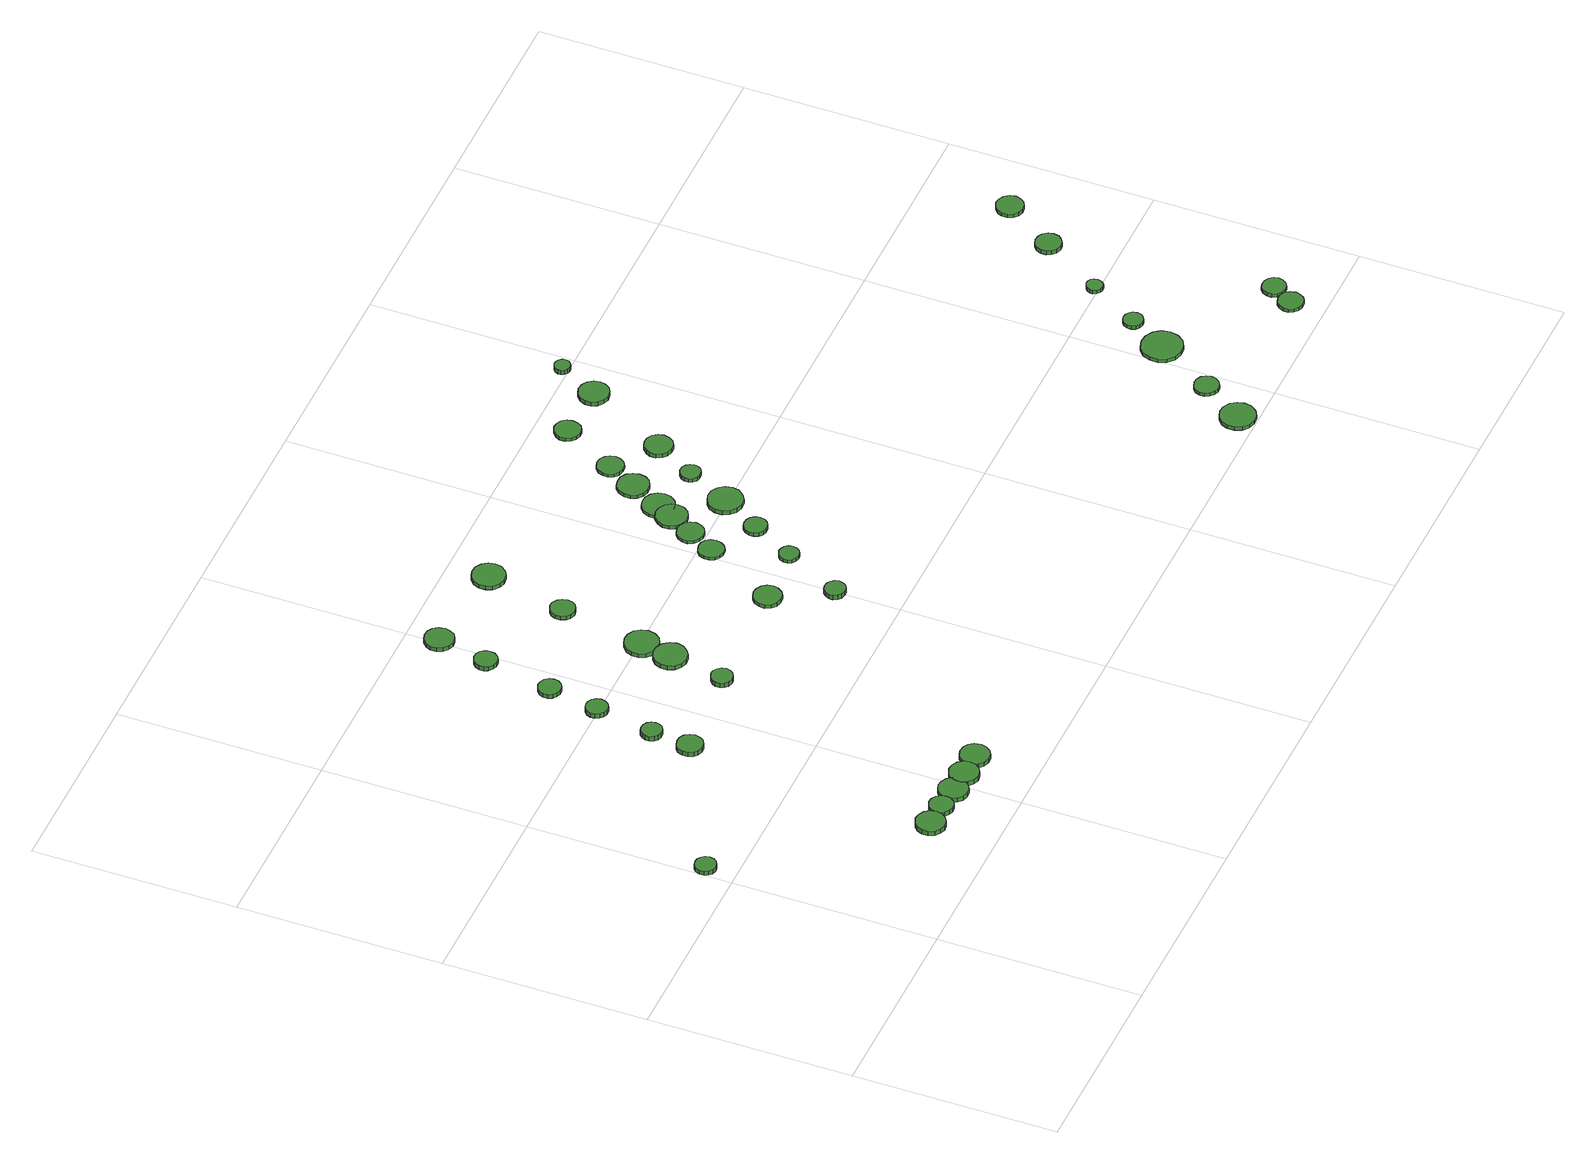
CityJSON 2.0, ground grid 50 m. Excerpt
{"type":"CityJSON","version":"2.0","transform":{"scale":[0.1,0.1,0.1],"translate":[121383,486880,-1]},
"CityObjects":{
"tree1":{"type":"SolitaryVegetationObject","attributes":{"function":"something"},"geometry":[{"type":"MultiSurface","lod":"1","boundaries":[[[0,1,2,3,4,5,6,7,8,9,10,11,12,13,14]],[[15,16,17,18,19,20,21,22,23,24,25,26,27,28,29]],[[0,29,28,1]],[[1,28,27,2]],[[2,27,26,3]],[[3,26,25,4]],[[4,25,24,5]],[[5,24,23,6]],[[6,23,22,7]],[[7,22,21,8]],[[8,21,20,9]],[[9,20,19,10]],[[10,19,18,11]],[[11,18,17,12]],[[12,17,16,13]],[[13,16,15,14]],[[14,15,29,0]]]}]},
"tree2":{"type":"SolitaryVegetationObject","attributes":{"function":"something"},"geometry":[{"type":"MultiSurface","lod":"1","boundaries":[[[30,31,32,33,34,35,36,37,38,39,40,41,42,43,44]],[[45,46,47,48,49,50,51,52,53,54,55,56,57,58,59]],[[30,59,58,31]],[[31,58,57,32]],[[32,57,56,33]],[[33,56,55,34]],[[34,55,54,35]],[[35,54,53,36]],[[36,53,52,37]],[[37,52,51,38]],[[38,51,50,39]],[[39,50,49,40]],[[40,49,48,41]],[[41,48,47,42]],[[42,47,46,43]],[[43,46,45,44]],[[44,45,59,30]]]}]},
"tree3":{"type":"SolitaryVegetationObject","attributes":{"function":"something"},"geometry":[{"type":"MultiSurface","lod":"1","boundaries":[[[60,61,62,63,64,65,66,67,68,69,70,71,72,73,74]],[[75,76,77,78,79,80,81,82,83,84,85,86,87,88,89]],[[60,89,88,61]],[[61,88,87,62]],[[62,87,86,63]],[[63,86,85,64]],[[64,85,84,65]],[[65,84,83,66]],[[66,83,82,67]],[[67,82,81,68]],[[68,81,80,69]],[[69,80,79,70]],[[70,79,78,71]],[[71,78,77,72]],[[72,77,76,73]],[[73,76,75,74]],[[74,75,89,60]]]}]},
"tree4":{"type":"SolitaryVegetationObject","attributes":{"function":"something"},"geometry":[{"type":"MultiSurface","lod":"1","boundaries":[[[90,91,92,93,94,95,96,97,98,99,100,101,102,103,104]],[[105,106,107,108,109,110,111,112,113,114,115,116,117,118,119]],[[90,119,118,91]],[[91,118,117,92]],[[92,117,116,93]],[[93,116,115,94]],[[94,115,114,95]],[[95,114,113,96]],[[96,113,112,97]],[[97,112,111,98]],[[98,111,110,99]],[[99,110,109,100]],[[100,109,108,101]],[[101,108,107,102]],[[102,107,106,103]],[[103,106,105,104]],[[104,105,119,90]]]}]},
"tree5":{"type":"SolitaryVegetationObject","attributes":{"function":"something"},"geometry":[{"type":"MultiSurface","lod":"1","boundaries":[[[120,121,122,123,124,125,126,127,128,129,130,131,132,133,134]],[[135,136,137,138,139,140,141,142,143,144,145,146,147,148,149]],[[120,149,148,121]],[[121,148,147,122]],[[122,147,146,123]],[[123,146,145,124]],[[124,145,144,125]],[[125,144,143,126]],[[126,143,142,127]],[[127,142,141,128]],[[128,141,140,129]],[[129,140,139,130]],[[130,139,138,131]],[[131,138,137,132]],[[132,137,136,133]],[[133,136,135,134]],[[134,135,149,120]]]}]},
"tree6":{"type":"SolitaryVegetationObject","attributes":{"function":"something"},"geometry":[{"type":"MultiSurface","lod":"1","boundaries":[[[150,151,152,153,154,155,156,157,158,159,160,161,162,163,164]],[[165,166,167,168,169,170,171,172,173,174,175,176,177,178,179]],[[150,179,178,151]],[[151,178,177,152]],[[152,177,176,153]],[[153,176,175,154]],[[154,175,174,155]],[[155,174,173,156]],[[156,173,172,157]],[[157,172,171,158]],[[158,171,170,159]],[[159,170,169,160]],[[160,169,168,161]],[[161,168,167,162]],[[162,167,166,163]],[[163,166,165,164]],[[164,165,179,150]]]}]},
"tree7":{"type":"SolitaryVegetationObject","attributes":{"function":"something"},"geometry":[{"type":"MultiSurface","lod":"1","boundaries":[[[180,181,182,183,184,185,186,187,188,189,190,191,192,193,194]],[[195,196,197,198,199,200,201,202,203,204,205,206,207,208,209]],[[180,209,208,181]],[[181,208,207,182]],[[182,207,206,183]],[[183,206,205,184]],[[184,205,204,185]],[[185,204,203,186]],[[186,203,202,187]],[[187,202,201,188]],[[188,201,200,189]],[[189,200,199,190]],[[190,199,198,191]],[[191,198,197,192]],[[192,197,196,193]],[[193,196,195,194]],[[194,195,209,180]]]}]},
"tree8":{"type":"SolitaryVegetationObject","attributes":{"function":"something"},"geometry":[{"type":"MultiSurface","lod":"1","boundaries":[[[210,211,212,213,214,215,216,217,218,219,220,221,222,223,224]],[[225,226,227,228,229,230,231,232,233,234,235,236,237,238,239]],[[210,239,238,211]],[[211,238,237,212]],[[212,237,236,213]],[[213,236,235,214]],[[214,235,234,215]],[[215,234,233,216]],[[216,233,232,217]],[[217,232,231,218]],[[218,231,230,219]],[[219,230,229,220]],[[220,229,228,221]],[[221,228,227,222]],[[222,227,226,223]],[[223,226,225,224]],[[224,225,239,210]]]}]},
"tree9":{"type":"SolitaryVegetationObject","attributes":{"function":"something"},"geometry":[{"type":"MultiSurface","lod":"1","boundaries":[[[240,241,242,243,244,245,246,247,248,249,250,251,252,253,254]],[[255,256,257,258,259,260,261,262,263,264,265,266,267,268,269]],[[240,269,268,241]],[[241,268,267,242]],[[242,267,266,243]],[[243,266,265,244]],[[244,265,264,245]],[[245,264,263,246]],[[246,263,262,247]],[[247,262,261,248]],[[248,261,260,249]],[[249,260,259,250]],[[250,259,258,251]],[[251,258,257,252]],[[252,257,256,253]],[[253,256,255,254]],[[254,255,269,240]]]}]},
"tree10":{"type":"SolitaryVegetationObject","attributes":{"function":"something"},"geometry":[{"type":"MultiSurface","lod":"1","boundaries":[[[270,271,272,273,274,275,276,277,278,279,280,281,282,283,284]],[[285,286,287,288,289,290,291,292,293,294,295,296,297,298,299]],[[270,299,298,271]],[[271,298,297,272]],[[272,297,296,273]],[[273,296,295,274]],[[274,295,294,275]],[[275,294,293,276]],[[276,293,292,277]],[[277,292,291,278]],[[278,291,290,279]],[[279,290,289,280]],[[280,289,288,281]],[[281,288,287,282]],[[282,287,286,283]],[[283,286,285,284]],[[284,285,299,270]]]}]},
"tree11":{"type":"SolitaryVegetationObject","attributes":{"function":"something"},"geometry":[{"type":"MultiSurface","lod":"1","boundaries":[[[300,301,302,303,304,305,306,307,308,309,310,311,312,313,314]],[[315,316,317,318,319,320,321,322,323,324,325,326,327,328,329]],[[300,329,328,301]],[[301,328,327,302]],[[302,327,326,303]],[[303,326,325,304]],[[304,325,324,305]],[[305,324,323,306]],[[306,323,322,307]],[[307,322,321,308]],[[308,321,320,309]],[[309,320,319,310]],[[310,319,318,311]],[[311,318,317,312]],[[312,317,316,313]],[[313,316,315,314]],[[314,315,329,300]]]}]},
"tree12":{"type":"SolitaryVegetationObject","attributes":{"function":"something"},"geometry":[{"type":"MultiSurface","lod":"1","boundaries":[[[330,331,332,333,334,335,336,337,338,339,340,341,342,343,344]],[[345,346,347,348,349,350,351,352,353,354,355,356,357,358,359]],[[330,359,358,331]],[[331,358,357,332]],[[332,357,356,333]],[[333,356,355,334]],[[334,355,354,335]],[[335,354,353,336]],[[336,353,352,337]],[[337,352,351,338]],[[338,351,350,339]],[[339,350,349,340]],[[340,349,348,341]],[[341,348,347,342]],[[342,347,346,343]],[[343,346,345,344]],[[344,345,359,330]]]}]},
"tree13":{"type":"SolitaryVegetationObject","attributes":{"function":"something"},"geometry":[{"type":"MultiSurface","lod":"1","boundaries":[[[360,361,362,363,364,365,366,367,368,369,370,371,372,373,374]],[[375,376,377,378,379,380,381,382,383,384,385,386,387,388,389]],[[360,389,388,361]],[[361,388,387,362]],[[362,387,386,363]],[[363,386,385,364]],[[364,385,384,365]],[[365,384,383,366]],[[366,383,382,367]],[[367,382,381,368]],[[368,381,380,369]],[[369,380,379,370]],[[370,379,378,371]],[[371,378,377,372]],[[372,377,376,373]],[[373,376,375,374]],[[374,375,389,360]]]}]},
"tree14":{"type":"SolitaryVegetationObject","attributes":{"function":"something"},"geometry":[{"type":"MultiSurface","lod":"1","boundaries":[[[390,391,392,393,394,395,396,397,398,399,400,401,402,403,404]],[[405,406,407,408,409,410,411,412,413,414,415,416,417,418,419]],[[390,419,418,391]],[[391,418,417,392]],[[392,417,416,393]],[[393,416,415,394]],[[394,415,414,395]],[[395,414,413,396]],[[396,413,412,397]],[[397,412,411,398]],[[398,411,410,399]],[[399,410,409,400]],[[400,409,408,401]],[[401,408,407,402]],[[402,407,406,403]],[[403,406,405,404]],[[404,405,419,390]]]}]},
"tree15":{"type":"SolitaryVegetationObject","attributes":{"function":"something"},"geometry":[{"type":"MultiSurface","lod":"1","boundaries":[[[420,421,422,423,424,425,426,427,428,429,430,431,432,433,434]],[[435,436,437,438,439,440,441,442,443,444,445,446,447,448,449]],[[420,449,448,421]],[[421,448,447,422]],[[422,447,446,423]],[[423,446,445,424]],[[424,445,444,425]],[[425,444,443,426]],[[426,443,442,427]],[[427,442,441,428]],[[428,441,440,429]],[[429,440,439,430]],[[430,439,438,431]],[[431,438,437,432]],[[432,437,436,433]],[[433,436,435,434]],[[434,435,449,420]]]}]},
"tree16":{"type":"SolitaryVegetationObject","attributes":{"function":"something"},"geometry":[{"type":"MultiSurface","lod":"1","boundaries":[[[450,451,452,453,454,455,456,457,458,459,460,461,462,463,464]],[[465,466,467,468,469,470,471,472,473,474,475,476,477,478,479]],[[450,479,478,451]],[[451,478,477,452]],[[452,477,476,453]],[[453,476,475,454]],[[454,475,474,455]],[[455,474,473,456]],[[456,473,472,457]],[[457,472,471,458]],[[458,471,470,459]],[[459,470,469,460]],[[460,469,468,461]],[[461,468,467,462]],[[462,467,466,463]],[[463,466,465,464]],[[464,465,479,450]]]}]},
"tree17":{"type":"SolitaryVegetationObject","attributes":{"function":"something"},"geometry":[{"type":"MultiSurface","lod":"1","boundaries":[[[480,481,482,483,484,485,486,487,488,489,490,491,492,493,494]],[[495,496,497,498,499,500,501,502,503,504,505,506,507,508,509]],[[480,509,508,481]],[[481,508,507,482]],[[482,507,506,483]],[[483,506,505,484]],[[484,505,504,485]],[[485,504,503,486]],[[486,503,502,487]],[[487,502,501,488]],[[488,501,500,489]],[[489,500,499,490]],[[490,499,498,491]],[[491,498,497,492]],[[492,497,496,493]],[[493,496,495,494]],[[494,495,509,480]]]}]},
"tree18":{"type":"SolitaryVegetationObject","attributes":{"function":"something"},"geometry":[{"type":"MultiSurface","lod":"1","boundaries":[[[510,511,512,513,514,515,516,517,518,519,520,521,522,523,524]],[[525,526,527,528,529,530,531,532,533,534,535,536,537,538,539]],[[510,539,538,511]],[[511,538,537,512]],[[512,537,536,513]],[[513,536,535,514]],[[514,535,534,515]],[[515,534,533,516]],[[516,533,532,517]],[[517,532,531,518]],[[518,531,530,519]],[[519,530,529,520]],[[520,529,528,521]],[[521,528,527,522]],[[522,527,526,523]],[[523,526,525,524]],[[524,525,539,510]]]}]},
"tree19":{"type":"SolitaryVegetationObject","attributes":{"function":"something"},"geometry":[{"type":"MultiSurface","lod":"1","boundaries":[[[540,541,542,543,544,545,546,547,548,549,550,551,552,553,554]],[[555,556,557,558,559,560,561,562,563,564,565,566,567,568,569]],[[540,569,568,541]],[[541,568,567,542]],[[542,567,566,543]],[[543,566,565,544]],[[544,565,564,545]],[[545,564,563,546]],[[546,563,562,547]],[[547,562,561,548]],[[548,561,560,549]],[[549,560,559,550]],[[550,559,558,551]],[[551,558,557,552]],[[552,557,556,553]],[[553,556,555,554]],[[554,555,569,540]]]}]},
"tree20":{"type":"SolitaryVegetationObject","attributes":{"function":"something"},"geometry":[{"type":"MultiSurface","lod":"1","boundaries":[[[570,571,572,573,574,575,576,577,578,579,580,581,582,583,584]],[[585,586,587,588,589,590,591,592,593,594,595,596,597,598,599]],[[570,599,598,571]],[[571,598,597,572]],[[572,597,596,573]],[[573,596,595,574]],[[574,595,594,575]],[[575,594,593,576]],[[576,593,592,577]],[[577,592,591,578]],[[578,591,590,579]],[[579,590,589,580]],[[580,589,588,581]],[[581,588,587,582]],[[582,587,586,583]],[[583,586,585,584]],[[584,585,599,570]]]}]},
"tree21":{"type":"SolitaryVegetationObject","attributes":{"function":"something"},"geometry":[{"type":"MultiSurface","lod":"1","boundaries":[[[600,601,602,603,604,605,606,607,608,609,610,611,612,613,614]],[[615,616,617,618,619,620,621,622,623,624,625,626,627,628,629]],[[600,629,628,601]],[[601,628,627,602]],[[602,627,626,603]],[[603,626,625,604]],[[604,625,624,605]],[[605,624,623,606]],[[606,623,622,607]],[[607,622,621,608]],[[608,621,620,609]],[[609,620,619,610]],[[610,619,618,611]],[[611,618,617,612]],[[612,617,616,613]],[[613,616,615,614]],[[614,615,629,600]]]}]},
"tree22":{"type":"SolitaryVegetationObject","attributes":{"function":"something"},"geometry":[{"type":"MultiSurface","lod":"1","boundaries":[[[630,631,632,633,634,635,636,637,638,639,640,641,642,643,644]],[[645,646,647,648,649,650,651,652,653,654,655,656,657,658,659]],[[630,659,658,631]],[[631,658,657,632]],[[632,657,656,633]],[[633,656,655,634]],[[634,655,654,635]],[[635,654,653,636]],[[636,653,652,637]],[[637,652,651,638]],[[638,651,650,639]],[[639,650,649,640]],[[640,649,648,641]],[[641,648,647,642]],[[642,647,646,643]],[[643,646,645,644]],[[644,645,659,630]]]}]},
"tree23":{"type":"SolitaryVegetationObject","attributes":{"function":"something"},"geometry":[{"type":"MultiSurface","lod":"1","boundaries":[[[660,661,662,663,664,665,666,667,668,669,670,671,672,673,674]],[[675,676,677,678,679,680,681,682,683,684,685,686,687,688,689]],[[660,689,688,661]],[[661,688,687,662]],[[662,687,686,663]],[[663,686,685,664]],[[664,685,684,665]],[[665,684,683,666]],[[666,683,682,667]],[[667,682,681,668]],[[668,681,680,669]],[[669,680,679,670]],[[670,679,678,671]],[[671,678,677,672]],[[672,677,676,673]],[[673,676,675,674]],[[674,675,689,660]]]}]},
"tree24":{"type":"SolitaryVegetationObject","attributes":{"function":"something"},"geometry":[{"type":"MultiSurface","lod":"1","boundaries":[[[690,691,692,693,694,695,696,697,698,699,700,701,702,703,704]],[[705,706,707,708,709,710,711,712,713,714,715,716,717,718,719]],[[690,719,718,691]],[[691,718,717,692]],[[692,717,716,693]],[[693,716,715,694]],[[694,715,714,695]],[[695,714,713,696]],[[696,713,712,697]],[[697,712,711,698]],[[698,711,710,699]],[[699,710,709,700]],[[700,709,708,701]],[[701,708,707,702]],[[702,707,706,703]],[[703,706,705,704]],[[704,705,719,690]]]}]},
"tree25":{"type":"SolitaryVegetationObject","attributes":{"function":"something"},"geometry":[{"type":"MultiSurface","lod":"1","boundaries":[[[720,721,722,723,724,725,726,727,728,729,730,731,732,733,734]],[[735,736,737,738,739,740,741,742,743,744,745,746,747,748,749]],[[720,749,748,721]],[[721,748,747,722]],[[722,747,746,723]],[[723,746,745,724]],[[724,745,744,725]],[[725,744,743,726]],[[726,743,742,727]],[[727,742,741,728]],[[728,741,740,729]],[[729,740,739,730]],[[730,739,738,731]],[[731,738,737,732]],[[732,737,736,733]],[[733,736,735,734]],[[734,735,749,720]]]}]},
"tree26":{"type":"SolitaryVegetationObject","attributes":{"function":"something"},"geometry":[{"type":"MultiSurface","lod":"1","boundaries":[[[750,751,752,753,754,755,756,757,758,759,760,761,762,763,764]],[[765,766,767,768,769,770,771,772,773,774,775,776,777,778,779]],[[750,779,778,751]],[[751,778,777,752]],[[752,777,776,753]],[[753,776,775,754]],[[754,775,774,755]],[[755,774,773,756]],[[756,773,772,757]],[[757,772,771,758]],[[758,771,770,759]],[[759,770,769,760]],[[760,769,768,761]],[[761,768,767,762]],[[762,767,766,763]],[[763,766,765,764]],[[764,765,779,750]]]}]},
"tree27":{"type":"SolitaryVegetationObject","attributes":{"function":"something"},"geometry":[{"type":"MultiSurface","lod":"1","boundaries":[[[780,781,782,783,784,785,786,787,788,789,790,791,792,793,794]],[[795,796,797,798,799,800,801,802,803,804,805,806,807,808,809]],[[780,809,808,781]],[[781,808,807,782]],[[782,807,806,783]],[[783,806,805,784]],[[784,805,804,785]],[[785,804,803,786]],[[786,803,802,787]],[[787,802,801,788]],[[788,801,800,789]],[[789,800,799,790]],[[790,799,798,791]],[[791,798,797,792]],[[792,797,796,793]],[[793,796,795,794]],[[794,795,809,780]]]}]},
"tree28":{"type":"SolitaryVegetationObject","attributes":{"function":"something"},"geometry":[{"type":"MultiSurface","lod":"1","boundaries":[[[810,811,812,813,814,815,816,817,818,819,820,821,822,823,824]],[[825,826,827,828,829,830,831,832,833,834,835,836,837,838,839]],[[810,839,838,811]],[[811,838,837,812]],[[812,837,836,813]],[[813,836,835,814]],[[814,835,834,815]],[[815,834,833,816]],[[816,833,832,817]],[[817,832,831,818]],[[818,831,830,819]],[[819,830,829,820]],[[820,829,828,821]],[[821,828,827,822]],[[822,827,826,823]],[[823,826,825,824]],[[824,825,839,810]]]}]},
"tree29":{"type":"SolitaryVegetationObject","attributes":{"function":"something"},"geometry":[{"type":"MultiSurface","lod":"1","boundaries":[[[840,841,842,843,844,845,846,847,848,849,850,851,852,853,854]],[[855,856,857,858,859,860,861,862,863,864,865,866,867,868,869]],[[840,869,868,841]],[[841,868,867,842]],[[842,867,866,843]],[[843,866,865,844]],[[844,865,864,845]],[[845,864,863,846]],[[846,863,862,847]],[[847,862,861,848]],[[848,861,860,849]],[[849,860,859,850]],[[850,859,858,851]],[[851,858,857,852]],[[852,857,856,853]],[[853,856,855,854]],[[854,855,869,840]]]}]},
"tree30":{"type":"SolitaryVegetationObject","attributes":{"function":"something"},"geometry":[{"type":"MultiSurface","lod":"1","boundaries":[[[870,871,872,873,874,875,876,877,878,879,880,881,882,883,884]],[[885,886,887,888,889,890,891,892,893,894,895,896,897,898,899]],[[870,899,898,871]],[[871,898,897,872]],[[872,897,896,873]],[[873,896,895,874]],[[874,895,894,875]],[[875,894,893,876]],[[876,893,892,877]],[[877,892,891,878]],[[878,891,890,879]],[[879,890,889,880]],[[880,889,888,881]],[[881,888,887,882]],[[882,887,886,883]],[[883,886,885,884]],[[884,885,899,870]]]}]},
"tree31":{"type":"SolitaryVegetationObject","attributes":{"function":"something"},"geometry":[{"type":"MultiSurface","lod":"1","boundaries":[[[900,901,902,903,904,905,906,907,908,909,910,911,912,913,914]],[[915,916,917,918,919,920,921,922,923,924,925,926,927,928,929]],[[900,929,928,901]],[[901,928,927,902]],[[902,927,926,903]],[[903,926,925,904]],[[904,925,924,905]],[[905,924,923,906]],[[906,923,922,907]],[[907,922,921,908]],[[908,921,920,909]],[[909,920,919,910]],[[910,919,918,911]],[[911,918,917,912]],[[912,917,916,913]],[[913,916,915,914]],[[914,915,929,900]]]}]},
"tree32":{"type":"SolitaryVegetationObject","attributes":{"function":"something"},"geometry":[{"type":"MultiSurface","lod":"1","boundaries":[[[930,931,932,933,934,935,936,937,938,939,940,941,942,943,944]],[[945,946,947,948,949,950,951,952,953,954,955,956,957,958,959]],[[930,959,958,931]],[[931,958,957,932]],[[932,957,956,933]],[[933,956,955,934]],[[934,955,954,935]],[[935,954,953,936]],[[936,953,952,937]],[[937,952,951,938]],[[938,951,950,939]],[[939,950,949,940]],[[940,949,948,941]],[[941,948,947,942]],[[942,947,946,943]],[[943,946,945,944]],[[944,945,959,930]]]}]},
"tree33":{"type":"SolitaryVegetationObject","attributes":{"function":"something"},"geometry":[{"type":"MultiSurface","lod":"1","boundaries":[[[960,961,962,963,964,965,966,967,968,969,970,971,972,973,974]],[[975,976,977,978,979,980,981,982,983,984,985,986,987,988,989]],[[960,989,988,961]],[[961,988,987,962]],[[962,987,986,963]],[[963,986,985,964]],[[964,985,984,965]],[[965,984,983,966]],[[966,983,982,967]],[[967,982,981,968]],[[968,981,980,969]],[[969,980,979,970]],[[970,979,978,971]],[[971,978,977,972]],[[972,977,976,973]],[[973,976,975,974]],[[974,975,989,960]]]}]},
"tree34":{"type":"SolitaryVegetationObject","attributes":{"function":"something"},"geometry":[{"type":"MultiSurface","lod":"1","boundaries":[[[990,991,992,993,994,995,996,997,998,999,1000,1001,1002,1003,1004]],[[1005,1006,1007,1008,1009,1010,1011,1012,1013,1014,1015,1016,1017,1018,1019]],[[990,1019,1018,991]],[[991,1018,1017,992]],[[992,1017,1016,993]],[[993,1016,1015,994]],[[994,1015,1014,995]],[[995,1014,1013,996]],[[996,1013,1012,997]],[[997,1012,1011,998]],[[998,1011,1010,999]],[[999,1010,1009,1000]],[[1000,1009,1008,1001]],[[1001,1008,1007,1002]],[[1002,1007,1006,1003]],[[1003,1006,1005,1004]],[[1004,1005,1019,990]]]}]},
"tree35":{"type":"SolitaryVegetationObject","attributes":{"function":"something"},"geometry":[{"type":"MultiSurface","lod":"1","boundaries":[[[1020,1021,1022,1023,1024,1025,1026,1027,1028,1029,1030,1031,1032,1033,1034]],[[1035,1036,1037,1038,1039,1040,1041,1042,1043,1044,1045,1046,1047,1048,1049]],[[1020,1049,1048,1021]],[[1021,1048,1047,1022]],[[1022,1047,1046,1023]],[[1023,1046,1045,1024]],[[1024,1045,1044,1025]],[[1025,1044,1043,1026]],[[1026,1043,1042,1027]],[[1027,1042,1041,1028]],[[1028,1041,1040,1029]],[[1029,1040,1039,1030]],[[1030,1039,1038,1031]],[[1031,1038,1037,1032]],[[1032,1037,1036,1033]],[[1033,1036,1035,1034]],[[1034,1035,1049,1020]]]}]},
"tree36":{"type":"SolitaryVegetationObject","attributes":{"function":"something"},"geometry":[{"type":"MultiSurface","lod":"1","boundaries":[[[1050,1051,1052,1053,1054,1055,1056,1057,1058,1059,1060,1061,1062,1063,1064]],[[1065,1066,1067,1068,1069,1070,1071,1072,1073,1074,1075,1076,1077,1078,1079]],[[1050,1079,1078,1051]],[[1051,1078,1077,1052]],[[1052,1077,1076,1053]],[[1053,1076,1075,1054]],[[1054,1075,1074,1055]],[[1055,1074,1073,1056]],[[1056,1073,1072,1057]],[[1057,1072,1071,1058]],[[1058,1071,1070,1059]],[[1059,1070,1069,1060]],[[1060,1069,1068,1061]],[[1061,1068,1067,1062]],[[1062,1067,1066,1063]],[[1063,1066,1065,1064]],[[1064,1065,1079,1050]]]}]},
"tree37":{"type":"SolitaryVegetationObject","attributes":{"function":"something"},"geometry":[{"type":"MultiSurface","lod":"1","boundaries":[[[1080,1081,1082,1083,1084,1085,1086,1087,1088,1089,1090,1091,1092,1093,1094]],[[1095,1096,1097,1098,1099,1100,1101,1102,1103,1104,1105,1106,1107,1108,1109]],[[1080,1109,1108,1081]],[[1081,1108,1107,1082]],[[1082,1107,1106,1083]],[[1083,1106,1105,1084]],[[1084,1105,1104,1085]],[[1085,1104,1103,1086]],[[1086,1103,1102,1087]],[[1087,1102,1101,1088]],[[1088,1101,1100,1089]],[[1089,1100,1099,1090]],[[1090,1099,1098,1091]],[[1091,1098,1097,1092]],[[1092,1097,1096,1093]],[[1093,1096,1095,1094]],[[1094,1095,1109,1080]]]}]},
"tree38":{"type":"SolitaryVegetationObject","attributes":{"function":"something"},"geometry":[{"type":"MultiSurface","lod":"1","boundaries":[[[1110,1111,1112,1113,1114,1115,1116,1117,1118,1119,1120,1121,1122,1123,1124]],[[1125,1126,1127,1128,1129,1130,1131,1132,1133,1134,1135,1136,1137,1138,1139]],[[1110,1139,1138,1111]],[[1111,1138,1137,1112]],[[1112,1137,1136,1113]],[[1113,1136,1135,1114]],[[1114,1135,1134,1115]],[[1115,1134,1133,1116]],[[1116,1133,1132,1117]],[[1117,1132,1131,1118]],[[1118,1131,1130,1119]],[[1119,1130,1129,1120]],[[1120,1129,1128,1121]],[[1121,1128,1127,1122]],[[1122,1127,1126,1123]],[[1123,1126,1125,1124]],[[1124,1125,1139,1110]]]}]},
"tree39":{"type":"SolitaryVegetationObject","attributes":{"function":"something"},"geometry":[{"type":"MultiSurface","lod":"1","boundaries":[[[1140,1141,1142,1143,1144,1145,1146,1147,1148,1149,1150,1151,1152,1153,1154]],[[1155,1156,1157,1158,1159,1160,1161,1162,1163,1164,1165,1166,1167,1168,1169]],[[1140,1169,1168,1141]],[[1141,1168,1167,1142]],[[1142,1167,1166,1143]],[[1143,1166,1165,1144]],[[1144,1165,1164,1145]],[[1145,1164,1163,1146]],[[1146,1163,1162,1147]],[[1147,1162,1161,1148]],[[1148,1161,1160,1149]],[[1149,1160,1159,1150]],[[1150,1159,1158,1151]],[[1151,1158,1157,1152]],[[1152,1157,1156,1153]],[[1153,1156,1155,1154]],[[1154,1155,1169,1140]]]}]},
"tree40":{"type":"SolitaryVegetationObject","attributes":{"function":"something"},"geometry":[{"type":"MultiSurface","lod":"1","boundaries":[[[1170,1171,1172,1173,1174,1175,1176,1177,1178,1179,1180,1181,1182,1183,1184]],[[1185,1186,1187,1188,1189,1190,1191,1192,1193,1194,1195,1196,1197,1198,1199]],[[1170,1199,1198,1171]],[[1171,1198,1197,1172]],[[1172,1197,1196,1173]],[[1173,1196,1195,1174]],[[1174,1195,1194,1175]],[[1175,1194,1193,1176]],[[1176,1193,1192,1177]],[[1177,1192,1191,1178]],[[1178,1191,1190,1179]],[[1179,1190,1189,1180]],[[1180,1189,1188,1181]],[[1181,1188,1187,1182]],[[1182,1187,1186,1183]],[[1183,1186,1185,1184]],[[1184,1185,1199,1170]]]}]},
"tree41":{"type":"SolitaryVegetationObject","attributes":{"function":"something"},"geometry":[{"type":"MultiSurface","lod":"1","boundaries":[[[1200,1201,1202,1203,1204,1205,1206,1207,1208,1209,1210,1211,1212,1213,1214]],[[1215,1216,1217,1218,1219,1220,1221,1222,1223,1224,1225,1226,1227,1228,1229]],[[1200,1229,1228,1201]],[[1201,1228,1227,1202]],[[1202,1227,1226,1203]],[[1203,1226,1225,1204]],[[1204,1225,1224,1205]],[[1205,1224,1223,1206]],[[1206,1223,1222,1207]],[[1207,1222,1221,1208]],[[1208,1221,1220,1209]],[[1209,1220,1219,1210]],[[1210,1219,1218,1211]],[[1211,1218,1217,1212]],[[1212,1217,1216,1213]],[[1213,1216,1215,1214]],[[1214,1215,1229,1200]]]}]},
"tree42":{"type":"SolitaryVegetationObject","attributes":{"function":"something"},"geometry":[{"type":"MultiSurface","lod":"1","boundaries":[[[1230,1231,1232,1233,1234,1235,1236,1237,1238,1239,1240,1241,1242,1243,1244]],[[1245,1246,1247,1248,1249,1250,1251,1252,1253,1254,1255,1256,1257,1258,1259]],[[1230,1259,1258,1231]],[[1231,1258,1257,1232]],[[1232,1257,1256,1233]],[[1233,1256,1255,1234]],[[1234,1255,1254,1235]],[[1235,1254,1253,1236]],[[1236,1253,1252,1237]],[[1237,1252,1251,1238]],[[1238,1251,1250,1239]],[[1239,1250,1249,1240]],[[1240,1249,1248,1241]],[[1241,1248,1247,1242]],[[1242,1247,1246,1243]],[[1243,1246,1245,1244]],[[1244,1245,1259,1230]]]}]}
},
"vertices":[
[53,575,17],[51,585,17],[44,594,17],[35,599,17],[24,600,17],[14,597,17],[6,590,17],[2,580,17],[2,569,17],[6,559,17],[14,552,17],[24,549,17],[35,550,17],[44,555,17],[51,564,17],[51,564,6],[44,555,6],[35,550,6],[24,549,6],[14,552,6],[6,559,6],[2,569,6],[2,580,6],[6,590,6],[14,597,6],[24,600,6],[35,599,6],[44,594,6],[51,585,6],[53,575,6],
[380,156,27],[377,171,27],[368,183,27],[355,190,27],[341,192,27],[327,187,27],[316,177,27],[310,164,27],[310,149,27],[316,135,27],[327,126,27],[341,121,27],[355,123,27],[368,130,27],[377,142,27],[377,142,14],[368,130,14],[355,123,14],[341,121,14],[327,126,14],[316,135,14],[310,149,14],[310,164,14],[316,177,14],[327,187,14],[341,192,14],[355,190,14],[368,183,14],[377,171,14],[380,156,14],
[438,157,25],[436,169,25],[428,179,25],[418,185,25],[406,186,25],[395,182,25],[386,174,25],[381,163,25],[381,151,25],[386,140,25],[395,132,25],[406,128,25],[418,129,25],[428,135,25],[436,145,25],[436,145,13],[428,135,13],[418,129,13],[406,128,13],[395,132,13],[386,140,13],[381,151,13],[381,163,13],[386,174,13],[395,182,13],[406,186,13],[418,185,13],[428,179,13],[436,169,13],[438,157,13],
[506,153,24],[503,168,24],[494,180,24],[481,187,24],[467,189,24],[453,184,24],[442,174,24],[436,161,24],[436,146,24],[442,132,24],[453,122,24],[467,118,24],[481,119,24],[494,127,24],[503,139,24],[503,139,12],[494,127,12],[481,119,12],[467,118,12],[453,122,12],[442,132,12],[436,146,12],[436,161,12],[442,174,12],[453,184,12],[467,189,12],[481,187,12],[494,180,12],[503,168,12],[506,153,12],
[566,152,25],[563,166,25],[554,178,25],[541,185,25],[527,187,25],[513,182,25],[502,173,25],[496,159,25],[496,144,25],[502,131,25],[513,121,25],[527,116,25],[541,118,25],[554,125,25],[563,137,25],[563,137,12],[554,125,12],[541,118,12],[527,116,12],[513,121,12],[502,131,12],[496,144,12],[496,159,12],[502,173,12],[513,182,12],[527,187,12],[541,185,12],[554,178,12],[563,166,12],[566,152,12],
[412,758,27],[409,771,27],[402,782,27],[390,788,27],[377,789,27],[365,785,27],[355,777,27],[350,765,27],[350,751,27],[355,739,27],[365,731,27],[377,727,27],[390,728,27],[402,735,27],[409,745,27],[409,745,15],[402,735,15],[390,728,15],[377,727,15],[365,731,15],[355,739,15],[350,751,15],[350,765,15],[355,777,15],[365,785,15],[377,789,15],[390,788,15],[402,782,15],[409,771,15],[412,758,15],
[632,152,23],[629,167,23],[621,179,23],[608,186,23],[593,188,23],[579,183,23],[568,173,23],[562,160,23],[562,145,23],[568,132,23],[579,122,23],[593,117,23],[608,119,23],[621,126,23],[629,138,23],[629,138,11],[621,126,11],[608,119,11],[593,117,11],[579,122,11],[568,132,11],[562,145,11],[562,160,11],[568,173,11],[579,183,11],[593,188,11],[608,186,11],[621,179,11],[629,167,11],[632,152,11],
[421,858,23],[419,868,23],[413,877,23],[404,882,23],[393,883,23],[383,880,23],[376,873,23],[371,863,23],[371,853,23],[376,843,23],[383,836,23],[393,833,23],[404,834,23],[413,839,23],[419,848,23],[419,848,10],[413,839,10],[404,834,10],[393,833,10],[383,836,10],[376,843,10],[371,853,10],[371,863,10],[376,873,10],[383,880,10],[393,883,10],[404,882,10],[413,877,10],[419,868,10],[421,858,10],
[452,1004,19],[449,1014,19],[443,1023,19],[433,1029,19],[422,1030,19],[412,1027,19],[404,1019,19],[399,1009,19],[399,998,19],[404,988,19],[412,981,19],[422,977,19],[433,978,19],[443,984,19],[449,993,19],[449,993,6],[443,984,6],[433,978,6],[422,977,6],[412,981,6],[404,988,6],[399,998,6],[399,1009,6],[404,1019,6],[412,1027,6],[422,1030,6],[433,1029,6],[443,1023,6],[449,1014,6],[452,1004,6],
[476,1128,17],[474,1139,17],[467,1149,17],[457,1154,17],[445,1156,17],[435,1152,17],[426,1144,17],[421,1134,17],[421,1122,17],[426,1112,17],[435,1104,17],[445,1101,17],[457,1102,17],[467,1108,17],[474,1117,17],[474,1117,6],[467,1108,6],[457,1102,6],[445,1101,6],[435,1104,6],[426,1112,6],[421,1122,6],[421,1134,6],[426,1144,6],[435,1152,6],[445,1156,6],[457,1154,6],[467,1149,6],[474,1139,6],[476,1128,6],
[651,781,23],[648,791,23],[642,800,23],[632,806,23],[622,807,23],[611,803,23],[603,796,23],[599,786,23],[599,775,23],[603,766,23],[611,758,23],[622,755,23],[632,756,23],[642,761,23],[648,770,23],[648,770,10],[642,761,10],[632,756,10],[622,755,10],[611,758,10],[603,766,10],[599,775,10],[599,786,10],[603,796,10],[611,803,10],[622,807,10],[632,806,10],[642,800,10],[648,791,10],[651,781,10],
[507,1297,18],[505,1308,18],[498,1318,18],[488,1324,18],[477,1325,18],[466,1321,18],[457,1313,18],[452,1303,18],[452,1291,18],[457,1281,18],[466,1273,18],[477,1269,18],[488,1270,18],[498,1276,18],[505,1286,18],[505,1286,6],[498,1276,6],[488,1270,6],[477,1269,6],[466,1273,6],[457,1281,6],[452,1291,6],[452,1303,6],[457,1313,6],[466,1321,6],[477,1325,6],[488,1324,6],[498,1318,6],[505,1308,6],[507,1297,6],
[692,918,19],[688,934,19],[678,947,19],[664,956,19],[647,958,19],[631,952,19],[619,941,19],[612,926,19],[612,909,19],[619,894,19],[631,883,19],[647,877,19],[664,879,19],[678,888,19],[688,901,19],[688,901,7],[678,888,7],[664,879,7],[647,877,7],[631,883,7],[619,894,7],[612,909,7],[612,926,7],[619,941,7],[631,952,7],[647,958,7],[664,956,7],[678,947,7],[688,934,7],[692,918,7],
[541,1421,17],[538,1436,17],[530,1448,17],[517,1455,17],[503,1456,17],[489,1452,17],[478,1442,17],[472,1429,17],[472,1414,17],[478,1401,17],[489,1391,17],[503,1386,17],[517,1388,17],[530,1395,17],[538,1407,17],[538,1407,6],[530,1395,6],[517,1388,6],[503,1386,6],[489,1391,6],[478,1401,6],[472,1414,6],[472,1429,6],[478,1442,6],[489,1452,6],[503,1456,6],[517,1455,6],[530,1448,6],[538,1436,6],[541,1421,6],
[709,994,17],[705,1011,17],[695,1025,17],[680,1033,17],[663,1035,17],[647,1030,17],[634,1018,17],[627,1003,17],[627,986,17],[634,970,17],[647,958,17],[663,953,17],[680,955,17],[695,963,17],[705,977,17],[705,977,6],[695,963,6],[680,955,6],[663,953,6],[647,958,6],[634,970,6],[627,986,6],[627,1003,6],[634,1018,6],[647,1030,6],[663,1035,6],[680,1033,6],[695,1025,6],[705,1011,6],[709,994,6],
[737,1203,16],[734,1215,16],[727,1225,16],[716,1232,16],[704,1233,16],[692,1229,16],[683,1221,16],[678,1209,16],[678,1197,16],[683,1185,16],[692,1177,16],[704,1173,16],[716,1175,16],[727,1181,16],[734,1191,16],[734,1191,6],[727,1181,6],[716,1175,6],[704,1173,6],[692,1177,6],[683,1185,6],[678,1197,6],[678,1209,6],[683,1221,6],[692,1229,6],[704,1233,6],[716,1232,6],[727,1225,6],[734,1215,6],[737,1203,6],
[956,792,17],[953,806,17],[945,817,17],[933,824,17],[919,826,17],[905,821,17],[895,812,17],[889,799,17],[889,785,17],[895,772,17],[905,763,17],[919,759,17],[933,760,17],[945,767,17],[953,779,17],[953,779,7],[945,767,7],[933,760,7],[919,759,7],[905,763,7],[895,772,7],[889,785,7],[889,799,7],[895,812,7],[905,821,7],[919,826,7],[933,824,7],[945,817,7],[953,806,7],[956,792,7],
[786,1400,17],[783,1416,17],[773,1429,17],[759,1438,17],[742,1439,17],[727,1434,17],[714,1423,17],[708,1408,17],[708,1392,17],[714,1376,17],[727,1365,17],[742,1360,17],[759,1362,17],[773,1370,17],[783,1384,17],[783,1384,6],[773,1370,6],[759,1362,6],[742,1360,6],[727,1365,6],[714,1376,6],[708,1392,6],[708,1408,6],[714,1423,6],[727,1434,6],[742,1439,6],[759,1438,6],[773,1429,6],[783,1416,6],[786,1400,6],
[1022,658,23],[1019,668,23],[1013,677,23],[1004,682,23],[994,683,23],[983,680,23],[976,673,23],[971,663,23],[971,653,23],[976,643,23],[983,636,23],[994,633,23],[1004,634,23],[1013,639,23],[1019,648,23],[1019,648,10],[1013,639,10],[1004,634,10],[994,633,10],[983,636,10],[976,643,10],[971,653,10],[971,663,10],[976,673,10],[983,680,10],[994,683,10],[1004,682,10],[1013,677,10],[1019,668,10],[1022,658,10],
[1053,971,14],[1050,983,14],[1043,994,14],[1032,1000,14],[1019,1001,14],[1007,997,14],[997,989,14],[992,977,14],[992,964,14],[997,952,14],[1007,944,14],[1019,940,14],[1032,941,14],[1043,948,14],[1050,958,14],[1050,958,7],[1043,948,7],[1032,941,7],[1019,940,7],[1007,944,7],[997,952,7],[992,964,7],[992,977,7],[997,989,7],[1007,997,7],[1019,1001,7],[1032,1000,7],[1043,994,7],[1050,983,7],[1053,971,7],
[1098,802,16],[1096,812,16],[1090,820,16],[1082,825,16],[1072,826,16],[1062,823,16],[1054,817,16],[1050,807,16],[1050,797,16],[1054,788,16],[1062,781,16],[1072,778,16],[1082,779,16],[1090,784,16],[1096,792,16],[1096,792,7],[1090,784,7],[1082,779,7],[1072,778,7],[1062,781,7],[1054,788,7],[1050,797,7],[1050,807,7],[1054,817,7],[1062,823,7],[1072,826,7],[1082,825,7],[1090,820,7],[1096,812,7],[1098,802,7],
[1091,1036,14],[1088,1049,14],[1080,1060,14],[1068,1067,14],[1055,1068,14],[1042,1064,14],[1032,1055,14],[1026,1043,14],[1026,1029,14],[1032,1017,14],[1042,1008,14],[1055,1004,14],[1068,1005,14],[1080,1012,14],[1088,1023,14],[1088,1023,6],[1080,1012,6],[1068,1005,6],[1055,1004,6],[1042,1008,6],[1032,1017,6],[1026,1029,6],[1026,1043,6],[1032,1055,6],[1042,1064,6],[1055,1068,6],[1068,1067,6],[1080,1060,6],[1088,1049,6],[1091,1036,6],
[1159,908,17],[1157,919,17],[1150,928,17],[1140,934,17],[1128,935,17],[1117,932,17],[1109,924,17],[1104,913,17],[1104,902,17],[1109,891,17],[1117,883,17],[1128,880,17],[1140,881,17],[1150,887,17],[1157,896,17],[1157,896,7],[1150,887,7],[1140,881,7],[1128,880,7],[1117,883,7],[1109,891,7],[1104,902,7],[1104,913,7],[1109,924,7],[1117,932,7],[1128,935,7],[1140,934,7],[1150,928,7],[1157,919,7],[1159,908,7],
[1130,1096,15],[1127,1111,15],[1118,1124,15],[1104,1132,15],[1088,1134,15],[1073,1129,15],[1062,1118,15],[1055,1104,15],[1055,1088,15],[1062,1074,15],[1073,1063,15],[1088,1058,15],[1104,1060,15],[1118,1068,15],[1127,1080,15],[1127,1080,6],[1118,1068,6],[1104,1060,6],[1088,1058,6],[1073,1063,6],[1062,1074,6],[1055,1088,6],[1055,1104,6],[1062,1118,6],[1073,1129,6],[1088,1134,6],[1104,1132,6],[1118,1124,6],[1127,1111,6],[1130,1096,6],
[1154,1138,14],[1151,1154,14],[1141,1167,14],[1127,1175,14],[1111,1176,14],[1096,1172,14],[1084,1161,14],[1077,1146,14],[1077,1130,14],[1084,1115,14],[1096,1105,14],[1111,1100,14],[1127,1101,14],[1141,1109,14],[1151,1122,14],[1151,1122,6],[1141,1109,6],[1127,1101,6],[1111,1100,6],[1096,1105,6],[1084,1115,6],[1077,1130,6],[1077,1146,6],[1084,1161,6],[1096,1172,6],[1111,1176,6],[1127,1175,6],[1141,1167,6],[1151,1154,6],[1154,1138,6],
[1229,1004,17],[1226,1021,17],[1215,1035,17],[1200,1044,17],[1183,1046,17],[1166,1040,17],[1153,1029,17],[1146,1013,17],[1146,995,17],[1153,979,17],[1166,968,17],[1183,962,17],[1200,964,17],[1215,973,17],[1226,987,17],[1226,987,6],[1215,973,6],[1200,964,6],[1183,962,6],[1166,968,6],[1153,979,6],[1146,995,6],[1146,1013,6],[1153,1029,6],[1166,1040,6],[1183,1046,6],[1200,1044,6],[1215,1035,6],[1226,1021,6],[1229,1004,6],
[1193,1216,15],[1190,1231,15],[1181,1244,15],[1167,1252,15],[1151,1253,15],[1136,1249,15],[1125,1238,15],[1118,1224,15],[1118,1208,15],[1125,1193,15],[1136,1183,15],[1151,1178,15],[1167,1180,15],[1181,1187,15],[1190,1200,15],[1190,1200,6],[1181,1187,6],[1167,1180,6],[1151,1178,6],[1136,1183,6],[1125,1193,6],[1118,1208,6],[1118,1224,6],[1125,1238,6],[1136,1249,6],[1151,1253,6],[1167,1252,6],[1181,1244,6],[1190,1231,6],[1193,1216,6],
[1268,1113,16],[1266,1123,16],[1260,1131,16],[1251,1136,16],[1240,1137,16],[1231,1134,16],[1223,1127,16],[1219,1118,16],[1219,1108,16],[1223,1098,16],[1231,1091,16],[1240,1088,16],[1251,1089,16],[1260,1094,16],[1266,1103,16],[1266,1103,6],[1260,1094,6],[1251,1089,6],[1240,1088,6],[1231,1091,6],[1223,1098,6],[1219,1108,6],[1219,1118,6],[1223,1127,6],[1231,1134,6],[1240,1137,6],[1251,1136,6],[1260,1131,6],[1266,1123,6],[1268,1113,6],
[1229,1289,14],[1226,1302,14],[1219,1312,14],[1207,1319,14],[1194,1321,14],[1181,1316,14],[1171,1308,14],[1166,1295,14],[1166,1282,14],[1171,1270,14],[1181,1261,14],[1194,1257,14],[1207,1258,14],[1219,1265,14],[1226,1276,14],[1226,1276,6],[1219,1265,6],[1207,1258,6],[1194,1257,6],[1181,1261,6],[1171,1270,6],[1166,1282,6],[1166,1295,6],[1171,1308,6],[1181,1316,6],[1194,1321,6],[1207,1319,6],[1219,1312,6],[1226,1302,6],[1229,1289,6],
[1334,1214,17],[1331,1227,17],[1323,1239,17],[1311,1246,17],[1297,1247,17],[1283,1243,17],[1273,1233,17],[1267,1221,17],[1267,1207,17],[1273,1194,17],[1283,1184,17],[1297,1180,17],[1311,1181,17],[1323,1188,17],[1331,1200,17],[1331,1200,6],[1323,1188,6],[1311,1181,6],[1297,1180,6],[1283,1184,6],[1273,1194,6],[1267,1207,6],[1267,1221,6],[1273,1233,6],[1283,1243,6],[1297,1247,6],[1311,1246,6],[1323,1239,6],[1331,1227,6],[1334,1214,6],
[1304,1424,14],[1301,1437,14],[1294,1448,14],[1282,1454,14],[1269,1456,14],[1257,1452,14],[1247,1443,14],[1241,1431,14],[1241,1417,14],[1247,1405,14],[1257,1397,14],[1269,1392,14],[1282,1394,14],[1294,1400,14],[1301,1411,14],[1301,1411,6],[1294,1400,6],[1282,1394,6],[1269,1392,6],[1257,1397,6],[1247,1405,6],[1241,1417,6],[1241,1431,6],[1247,1443,6],[1257,1452,6],[1269,1456,6],[1282,1454,6],[1294,1448,6],[1301,1437,6],[1304,1424,6],
[1446,1416,17],[1443,1431,17],[1434,1443,17],[1421,1451,17],[1406,1453,17],[1392,1448,17],[1380,1438,17],[1374,1424,17],[1374,1409,17],[1380,1395,17],[1392,1385,17],[1406,1380,17],[1421,1382,17],[1434,1389,17],[1443,1402,17],[1443,1402,6],[1434,1389,6],[1421,1382,6],[1406,1380,6],[1392,1385,6],[1380,1395,6],[1374,1409,6],[1374,1424,6],[1380,1438,6],[1392,1448,6],[1406,1453,6],[1421,1451,6],[1434,1443,6],[1443,1431,6],[1446,1416,6],
[1933,45,17],[1929,62,17],[1919,76,17],[1903,85,17],[1886,87,17],[1869,81,17],[1856,69,17],[1849,53,17],[1849,36,17],[1856,20,17],[1869,8,17],[1886,2,17],[1903,4,17],[1919,13,17],[1929,27,17],[1929,27,7],[1919,13,7],[1903,4,7],[1886,2,7],[1869,8,7],[1856,20,7],[1849,36,7],[1849,53,7],[1856,69,7],[1869,81,7],[1886,87,7],[1903,85,7],[1919,76,7],[1929,62,7],[1933,45,7],
[1481,1515,21],[1480,1523,21],[1475,1529,21],[1468,1533,21],[1460,1534,21],[1453,1531,21],[1447,1526,21],[1444,1519,21],[1444,1511,21],[1447,1504,21],[1453,1499,21],[1460,1496,21],[1468,1497,21],[1475,1501,21],[1480,1507,21],[1480,1507,8],[1475,1501,8],[1468,1497,8],[1460,1496,8],[1453,1499,8],[1447,1504,8],[1444,1511,8],[1444,1519,8],[1447,1526,8],[1453,1531,8],[1460,1534,8],[1468,1533,8],[1475,1529,8],[1480,1523,8],[1481,1515,8],
[1989,149,16],[1986,161,16],[1979,171,16],[1968,177,16],[1956,178,16],[1944,174,16],[1935,166,16],[1930,155,16],[1930,142,16],[1935,131,16],[1944,123,16],[1956,119,16],[1968,120,16],[1979,127,16],[1986,137,16],[1986,137,7],[1979,127,7],[1968,120,7],[1956,119,7],[1944,123,7],[1935,131,7],[1930,142,7],[1930,155,7],[1935,166,7],[1944,174,7],[1956,178,7],[1968,177,7],[1979,171,7],[1986,161,7],[1989,149,7],
[2093,293,16],[2089,313,16],[2077,329,16],[2059,339,16],[2039,341,16],[2019,335,16],[2004,322,16],[1996,303,16],[1996,283,16],[2004,264,16],[2019,250,16],[2039,244,16],[2059,246,16],[2077,256,16],[2089,273,16],[2089,273,7],[2077,256,7],[2059,246,7],[2039,244,7],[2019,250,7],[2004,264,7],[1996,283,7],[1996,303,7],[2004,322,7],[2019,335,7],[2039,341,7],[2059,339,7],[2077,329,7],[2089,313,7],[2093,293,7],
[2125,386,16],[2123,396,16],[2117,404,16],[2108,409,16],[2099,410,16],[2089,407,16],[2082,400,16],[2078,391,16],[2078,381,16],[2082,372,16],[2089,365,16],[2099,362,16],[2108,363,16],[2117,368,16],[2123,376,16],[2123,376,6],[2117,368,6],[2108,363,6],[2099,362,6],[2089,365,6],[2082,372,6],[2078,381,6],[2078,391,6],[2082,400,6],[2089,407,6],[2099,410,6],[2108,409,6],[2117,404,6],[2123,396,6],[2125,386,6],
[2325,82,16],[2322,94,16],[2315,105,16],[2304,111,16],[2291,112,16],[2279,108,16],[2270,100,16],[2265,88,16],[2265,76,16],[2270,64,16],[2279,56,16],[2291,52,16],[2304,53,16],[2315,59,16],[2322,70,16],[2322,70,7],[2315,59,7],[2304,53,7],[2291,52,7],[2279,56,7],[2270,64,7],[2265,76,7],[2265,88,7],[2270,100,7],[2279,108,7],[2291,112,7],[2304,111,7],[2315,105,7],[2322,94,7],[2325,82,7],
[2195,511,16],[2193,519,16],[2189,526,16],[2182,530,16],[2173,531,16],[2166,528,16],[2160,523,16],[2156,515,16],[2156,507,16],[2160,500,16],[2166,494,16],[2173,492,16],[2182,492,16],[2189,497,16],[2193,503,16],[2193,503,6],[2189,497,6],[2182,492,6],[2173,492,6],[2166,494,6],[2160,500,6],[2156,507,6],[2156,515,6],[2160,523,6],[2166,528,6],[2173,531,6],[2182,530,6],[2189,526,6],[2193,519,6],[2195,511,6],
[2354,135,17],[2351,147,17],[2344,156,17],[2334,162,17],[2323,163,17],[2311,160,17],[2303,152,17],[2298,141,17],[2298,129,17],[2303,118,17],[2311,111,17],[2323,107,17],[2334,108,17],[2344,114,17],[2351,124,17],[2351,124,7],[2344,114,7],[2334,108,7],[2323,107,7],[2311,111,7],[2303,118,7],[2298,129,7],[2298,141,7],[2303,152,7],[2311,160,7],[2323,163,7],[2334,162,7],[2344,156,7],[2351,147,7],[2354,135,7],
[2299,662,17],[2297,674,17],[2289,685,17],[2278,691,17],[2265,693,17],[2253,689,17],[2243,680,17],[2238,668,17],[2238,655,17],[2243,644,17],[2253,635,17],[2265,631,17],[2278,632,17],[2289,639,17],[2297,649,17],[2297,649,6],[2289,639,6],[2278,632,6],[2265,631,6],[2253,635,6],[2243,644,6],[2238,655,6],[2238,668,6],[2243,680,6],[2253,689,6],[2265,693,6],[2278,691,6],[2289,685,6],[2297,674,6],[2299,662,6],
[2385,790,16],[2382,803,16],[2374,814,16],[2362,821,16],[2349,823,16],[2336,818,16],[2326,809,16],[2321,797,16],[2321,784,16],[2326,771,16],[2336,762,16],[2349,758,16],[2362,759,16],[2374,766,16],[2382,777,16],[2382,777,6],[2374,766,6],[2362,759,6],[2349,758,6],[2336,762,6],[2326,771,6],[2321,784,6],[2321,797,6],[2326,809,6],[2336,818,6],[2349,823,6],[2362,821,6],[2374,814,6],[2382,803,6],[2385,790,6]
]}
